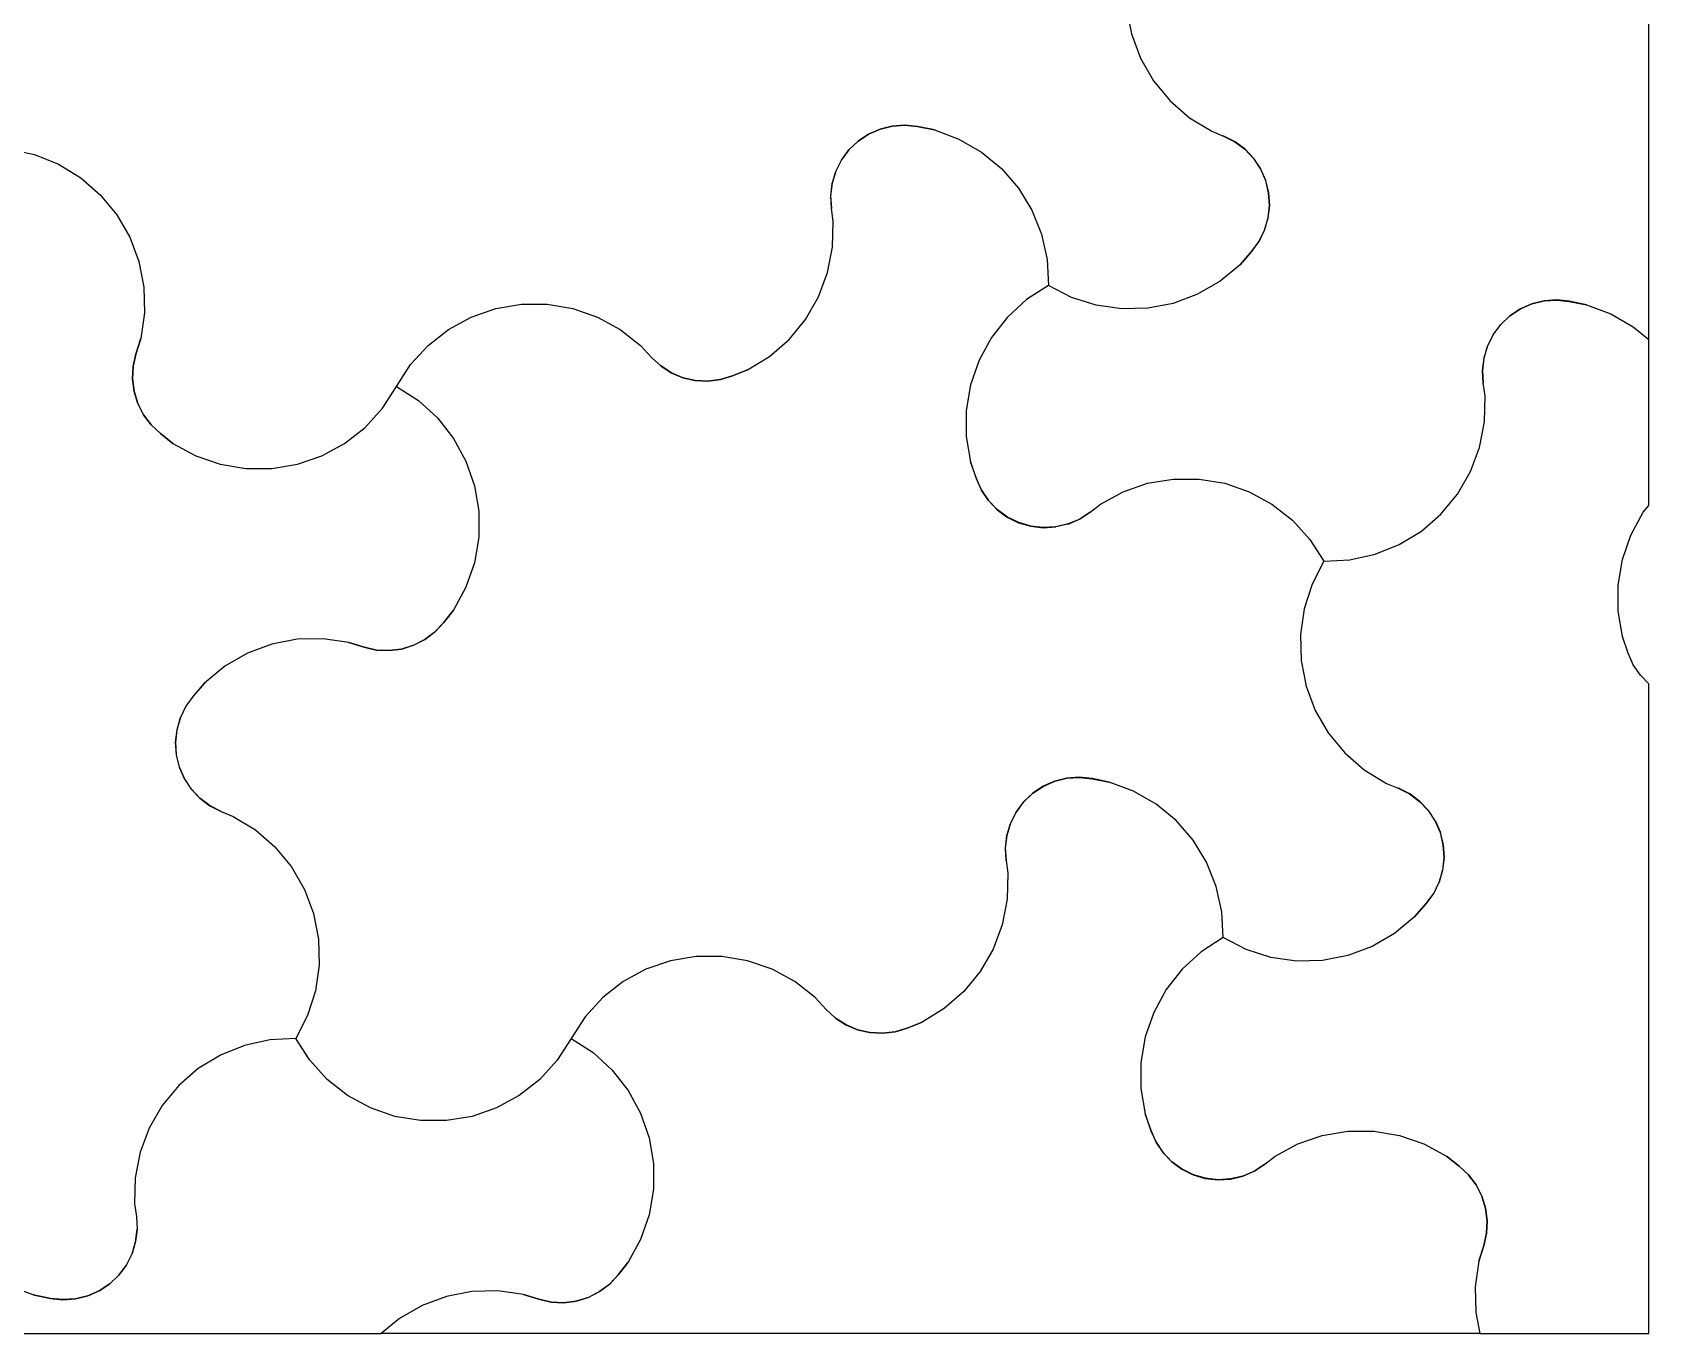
# Model space of a CAD drawing. Header units: millimetres. Extents: x 0 to 102, y 0 to 102.
# Drawn here: x 48.8 to 101.6, y 0 to 42.5 of the extents above; entities that cross this region are included whole.
import ezdxf

# ---------------------------------------------------------------- set-up
doc = ezdxf.new("R2010")
doc.units = ezdxf.units.MM
doc.layers.add('VISIBLE', color=7, linetype='CONTINUOUS')

msp = doc.modelspace()

# ---------------------------------------------------------------- linework, layer by layer
at = {"layer": 'VISIBLE'}
for p, q in [((101.6, 32.466343), (101.6, 60.257318)), ((84.543687, 43.27431), (84.704522, 42.442653)), ((84.704522, 42.442653), (85.000793, 41.649089)), ((85.000793, 41.649089), (85.424326, 40.915508)), ((85.424326, 40.915508), (85.963438, 40.262147)), ((85.963438, 40.262147), (86.603256, 39.707032)), ((86.603256, 39.707032), (87.326131, 39.265474)), ((76.113642, 39.171189), (75.771148, 38.943051)), ((75.771715, 38.939069), (76.114209, 39.167207)), ((76.490301, 39.336953), (76.113642, 39.171189)), ((76.114209, 39.167207), (76.490868, 39.33297)), ((76.889875, 39.435391), (76.490301, 39.336953)), ((76.490868, 39.33297), (76.890442, 39.431409)), ((77.30043, 39.463565), (76.889875, 39.435391)), ((76.890442, 39.431409), (77.300997, 39.459583)), ((77.709705, 39.420633), (77.30043, 39.463565)), ((77.300997, 39.459583), (77.710272, 39.416651)), ((78.275065, 39.307425), (77.709705, 39.420633)), ((77.710272, 39.416651), (78.275065, 39.307425)), ((78.275065, 39.307425), (79.06863, 39.011154)), ((87.326131, 39.265474), (87.715969, 39.108834)), ((87.715969, 39.108834), (88.083131, 38.922982)), ((87.719701, 39.107334), (87.715969, 39.108833)), ((88.086864, 38.921482), (87.719701, 39.107334)), ((48.043143, 38.684463), (48.870565, 38.503096)), ((75.473047, 38.659352), (75.228241, 38.328565)), ((75.228809, 38.324583), (75.473614, 38.65537)), ((75.771148, 38.943051), (75.473047, 38.659352)), ((75.473614, 38.65537), (75.771715, 38.939069)), ((79.06863, 39.011154), (79.802211, 38.587621)), ((79.802211, 38.587621), (80.455571, 38.048509)), ((88.083131, 38.922982), (88.412813, 38.676691)), ((88.416545, 38.675191), (88.086864, 38.921482)), ((88.412813, 38.676691), (88.695168, 38.377316)), ((88.416545, 38.675191), (88.6989, 38.375816)), ((48.870565, 38.503096), (49.656555, 38.187277)), ((49.656555, 38.187277), (50.379429, 37.745719)), ((75.228241, 38.328565), (75.044044, 37.96057)), ((75.044611, 37.956588), (75.228809, 38.324583)), ((80.455571, 38.048509), (81.010687, 37.408691)), ((88.695168, 38.377316), (88.921762, 38.033798)), ((88.925494, 38.032298), (88.6989, 38.375816)), ((88.921762, 38.033798), (89.085829, 37.656397)), ((89.089561, 37.654897), (88.925494, 38.032298)), ((50.379429, 37.745719), (51.019248, 37.190603)), ((74.925955, 37.566356), (74.877501, 37.157698)), ((74.878068, 37.153716), (74.926522, 37.562374)), ((75.044044, 37.96057), (74.925955, 37.566356)), ((74.926522, 37.562374), (75.044611, 37.956588)), ((89.085829, 37.656397), (89.182469, 37.256385)), ((89.186201, 37.254885), (89.089561, 37.654897)), ((51.019248, 37.190603), (51.55836, 36.537243)), ((74.877501, 37.157698), (74.90013, 36.7468)), ((74.900697, 36.742818), (74.878068, 37.153716)), ((81.010687, 37.408691), (81.452244, 36.685816)), ((89.182469, 37.256385), (89.208795, 36.845707)), ((89.212527, 36.844207), (89.186201, 37.254885)), ((51.55836, 36.537243), (51.981893, 35.803662)), ((74.90013, 36.7468), (74.900697, 36.742818)), ((74.959961, 36.326888), (74.900697, 36.742818)), ((81.452244, 36.685816), (81.768063, 35.899826)), ((89.164021, 36.436629), (89.049485, 36.041368)), ((89.053217, 36.039869), (89.167754, 36.435129)), ((89.208795, 36.845707), (89.164021, 36.436629)), ((89.167754, 36.435129), (89.212527, 36.844207)), ((74.938999, 35.480082), (74.959961, 36.326888)), ((89.049485, 36.041368), (88.868607, 35.67173)), ((88.872339, 35.67023), (89.053217, 36.039869)), ((51.981893, 35.803662), (52.278164, 35.010098)), ((74.778164, 34.648425), (74.938999, 35.480082)), ((81.768063, 35.899826), (81.94943, 35.072404)), ((88.868607, 35.67173), (88.626788, 35.338754)), ((88.630521, 35.337254), (88.872339, 35.67023)), ((52.278164, 35.010098), (52.438999, 34.178441)), ((81.94943, 35.072404), (81.991343, 34.226375)), ((88.2498, 34.904242), (87.596439, 34.36513)), ((88.626788, 35.338754), (88.2498, 34.904242)), ((88.2498, 34.904242), (88.630521, 35.337254)), ((74.481893, 33.85486), (74.778164, 34.648425)), ((87.596439, 34.36513), (86.862858, 33.941597)), ((52.438999, 34.178441), (52.459961, 33.331634)), ((74.05836, 33.121279), (74.481893, 33.85486)), ((81.991343, 34.226375), (81.279617, 33.767064)), ((82.744982, 33.839659), (81.991343, 34.226375)), ((83.552234, 33.583016), (82.744982, 33.839659)), ((86.862858, 33.941597), (86.069294, 33.645326)), ((52.459961, 33.331634), (52.340474, 32.493038)), ((63.137545, 33.197784), (63.938199, 33.474326)), ((63.938199, 33.474326), (64.773581, 33.61453)), ((64.773581, 33.61453), (65.620647, 33.61453)), ((65.620647, 33.61453), (66.45603, 33.474326)), ((66.45603, 33.474326), (67.256684, 33.197784)), ((81.279617, 33.767064), (80.653732, 33.196284)), ((84.39083, 33.463528), (83.552234, 33.583016)), ((85.237637, 33.484491), (84.39083, 33.463528)), ((86.069294, 33.645326), (85.237637, 33.484491)), ((97.407871, 33.465417), (97.065376, 33.237279)), ((97.065944, 33.233297), (97.408438, 33.461435)), ((97.78453, 33.631181), (97.407871, 33.465417)), ((97.408438, 33.461435), (97.785097, 33.627199)), ((98.184103, 33.72962), (97.78453, 33.631181)), ((97.785097, 33.627199), (98.184671, 33.725638)), ((98.594659, 33.757794), (98.184103, 33.72962)), ((98.184671, 33.725638), (98.595226, 33.753812)), ((99.003934, 33.714861), (98.594659, 33.757794)), ((98.595226, 33.753812), (99.004501, 33.710879)), ((99.569294, 33.601653), (99.003934, 33.714861)), ((99.004501, 33.710879), (99.569294, 33.601653)), ((99.569294, 33.601653), (100.362858, 33.305383)), ((100.362858, 33.305383), (101.096439, 32.88185)), ((61.727206, 32.269758), (62.393708, 32.792535)), ((62.393708, 32.792535), (63.137545, 33.197784)), ((67.256684, 33.197784), (68.000521, 32.792535)), ((68.000521, 32.792535), (68.667023, 32.269758)), ((73.519248, 32.467919), (74.05836, 33.121279)), ((80.653732, 33.196284), (80.130954, 32.529782)), ((96.52247, 32.622794), (96.767275, 32.953581)), ((96.523037, 32.618812), (96.767842, 32.949598)), ((97.065376, 33.237279), (96.767275, 32.953581)), ((96.767842, 32.949598), (97.065944, 33.233297)), ((101.096439, 32.88185), (101.6, 32.466343)), ((52.180309, 31.989252), (52.340474, 32.493038)), ((52.340474, 32.493038), (52.180655, 31.991089)), ((61.156426, 31.643873), (61.727206, 32.269758)), ((68.667023, 32.269758), (69.021814, 31.880376)), ((69.023232, 31.879158), (68.667023, 32.269758)), ((72.879429, 31.912803), (73.519248, 32.467919)), ((80.130954, 32.529782), (79.725705, 31.785945)), ((96.338272, 32.254799), (96.220183, 31.860585)), ((96.22075, 31.856603), (96.33884, 32.250816)), ((96.52247, 32.622794), (96.338272, 32.254799)), ((96.33884, 32.250816), (96.523037, 32.618812)), ((101.6, 27.046889), (101.6, 32.466343)), ((52.089879, 31.587008), (52.180309, 31.989252)), ((52.180655, 31.991089), (52.090224, 31.588845)), ((69.021814, 31.880376), (69.324952, 31.600939)), ((69.32637, 31.599722), (69.023232, 31.879158)), ((72.156555, 31.471245), (72.879429, 31.912803)), ((79.725705, 31.785945), (79.449164, 30.985291)), ((96.220183, 31.860585), (96.17173, 31.451927)), ((96.172297, 31.447944), (96.22075, 31.856603)), ((52.070186, 31.175195), (52.089879, 31.587008)), ((52.12182, 30.766158), (52.070186, 31.175195)), ((52.090224, 31.588845), (52.070531, 31.177033)), ((52.070531, 31.177033), (52.122165, 30.767995)), ((60.697114, 30.932147), (61.156426, 31.643873)), ((69.324952, 31.600939), (69.671745, 31.377978)), ((69.673164, 31.37676), (69.32637, 31.599722)), ((69.671745, 31.377978), (70.051799, 31.218176)), ((70.053218, 31.216959), (69.673164, 31.37676)), ((70.051799, 31.218176), (70.45372, 31.126324)), ((70.455139, 31.125106), (70.053218, 31.216959)), ((70.865461, 31.105175), (71.274678, 31.155363)), ((71.276097, 31.154145), (70.86688, 31.103957)), ((71.274678, 31.155363), (71.669105, 31.275383)), ((71.670524, 31.274166), (71.276097, 31.154145)), ((71.669105, 31.275383), (72.156555, 31.471245)), ((72.156555, 31.471245), (71.670524, 31.274166)), ((96.17173, 31.451927), (96.194359, 31.041028)), ((96.194926, 31.037046), (96.172297, 31.447944)), ((52.243235, 30.372158), (52.12182, 30.766158)), ((52.122165, 30.767995), (52.24358, 30.373995)), ((60.237803, 30.220421), (60.697114, 30.932147)), ((60.697114, 30.932147), (61.40884, 30.472835)), ((70.45372, 31.126324), (70.865461, 31.105175)), ((70.86688, 31.103957), (70.455139, 31.125106)), ((79.449164, 30.985291), (79.30896, 30.149909)), ((96.194359, 31.041028), (96.194926, 31.037046)), ((96.25419, 30.621117), (96.194926, 31.037046)), ((52.430789, 30.005006), (52.243235, 30.372158)), ((52.24358, 30.373995), (52.431134, 30.006843)), ((59.667023, 29.594536), (60.237803, 30.220421)), ((61.40884, 30.472835), (62.034725, 29.902055)), ((79.30896, 30.149909), (79.30896, 29.302842)), ((96.233227, 29.77431), (96.25419, 30.621117)), ((52.678862, 29.675707), (52.430789, 30.005006)), ((52.431134, 30.006843), (52.679207, 29.677544)), ((52.980016, 29.394134), (52.678862, 29.675707)), ((52.679207, 29.677544), (52.980361, 29.395971)), ((59.000521, 29.071758), (59.667023, 29.594536)), ((62.034725, 29.902055), (62.557503, 29.235554)), ((96.072392, 28.942653), (96.233227, 29.77431)), ((53.393708, 29.071758), (52.980016, 29.394134)), ((52.980361, 29.395971), (53.393708, 29.071758)), ((53.393708, 29.071758), (54.137545, 28.666509)), ((58.256684, 28.666509), (59.000521, 29.071758)), ((62.557503, 29.235554), (62.962752, 28.491716)), ((79.30896, 29.302842), (79.449164, 28.46746)), ((54.137545, 28.666509), (54.938199, 28.389968)), ((57.45603, 28.389968), (58.256684, 28.666509)), ((95.776122, 28.149089), (96.072392, 28.942653)), ((54.938199, 28.389968), (55.773581, 28.249764)), ((55.773581, 28.249764), (56.620647, 28.249764)), ((56.620647, 28.249764), (57.45603, 28.389968)), ((62.962752, 28.491716), (63.239293, 27.691062)), ((79.449164, 28.46746), (79.633803, 27.92124)), ((79.636968, 27.923722), (79.449164, 28.46746)), ((95.352588, 27.415508), (95.776122, 28.149089)), ((63.239293, 27.691062), (63.379498, 26.85568)), ((79.633803, 27.92124), (79.80126, 27.545331)), ((79.804425, 27.547813), (79.636968, 27.923722)), ((79.80126, 27.545331), (80.030937, 27.203866)), ((80.034102, 27.206349), (79.804425, 27.547813)), ((83.687936, 27.086764), (84.431774, 27.492013)), ((84.431774, 27.492013), (85.232427, 27.768554)), ((85.232427, 27.768554), (86.06781, 27.908759)), ((86.06781, 27.908759), (86.914876, 27.908759)), ((86.914876, 27.908759), (87.750259, 27.768554)), ((87.750259, 27.768554), (88.550912, 27.492013)), ((88.550912, 27.492013), (89.29475, 27.086764)), ((80.030937, 27.203866), (80.315974, 26.907045)), ((80.319139, 26.909527), (80.034102, 27.206349)), ((83.354198, 26.824993), (83.687936, 27.086764)), ((89.29475, 27.086764), (89.961252, 26.563986)), ((94.813477, 26.762147), (95.352588, 27.415508)), ((101.425183, 26.824011), (101.6, 27.046889)), ((63.379498, 26.85568), (63.379498, 26.008614)), ((80.315974, 26.907045), (80.647859, 26.663731)), ((80.651024, 26.666213), (80.319139, 26.909527)), ((80.647859, 26.663731), (81.01668, 26.481191)), ((81.019845, 26.483673), (80.651024, 26.666213)), ((81.01668, 26.481191), (81.411421, 26.364877)), ((81.414586, 26.367359), (81.019845, 26.483673)), ((82.631529, 26.437579), (82.231085, 26.342741)), ((82.634694, 26.440062), (82.23425, 26.345223)), ((82.631529, 26.437579), (83.009664, 26.599946)), ((83.012829, 26.602429), (82.634694, 26.440062)), ((83.009664, 26.599946), (83.354198, 26.824993)), ((83.357363, 26.827475), (83.012829, 26.602429)), ((89.961252, 26.563986), (90.532031, 25.938101)), ((94.173658, 26.207032), (94.813477, 26.762147)), ((101.019934, 26.080173), (101.425183, 26.824011)), ((63.379498, 26.008614), (63.239293, 25.173231)), ((81.411421, 26.364877), (81.820293, 26.318263)), ((81.823458, 26.320745), (81.414586, 26.367359)), ((81.820293, 26.318263), (82.231085, 26.342741)), ((82.23425, 26.345223), (81.823458, 26.320745)), ((90.532031, 25.938101), (90.991343, 25.226375)), ((93.450783, 25.765474), (94.173658, 26.207032)), ((100.743393, 25.27952), (101.019934, 26.080173)), ((91.837372, 25.268288), (92.664794, 25.449655)), ((92.664794, 25.449655), (93.450783, 25.765474)), ((63.239293, 25.173231), (62.962752, 24.372578)), ((90.991343, 25.226375), (90.604626, 24.472737)), ((90.991343, 25.226375), (91.837372, 25.268288)), ((100.603188, 24.444137), (100.743393, 25.27952)), ((62.962752, 24.372578), (62.557503, 23.62874)), ((90.604626, 24.472737), (90.347984, 23.665485)), ((100.603188, 23.597071), (100.603188, 24.444137)), ((62.23329, 23.215394), (62.557503, 23.62874)), ((62.557503, 23.62874), (62.235128, 23.215049)), ((90.347984, 23.665485), (90.228496, 22.826888)), ((100.743393, 22.761688), (100.603188, 23.597071)), ((61.622418, 22.666167), (61.951717, 22.914239)), ((61.953554, 22.913894), (61.624256, 22.665822)), ((61.951717, 22.914239), (62.23329, 23.215394)), ((62.235128, 23.215049), (61.953554, 22.913894)), ((90.228496, 22.826888), (90.249459, 21.980082)), ((100.931197, 22.217951), (100.743393, 22.761688)), ((55.825599, 22.216925), (55.092018, 21.793392)), ((56.619163, 22.513196), (55.825599, 22.216925)), ((57.45082, 22.674031), (56.619163, 22.513196)), ((58.297627, 22.694994), (57.45082, 22.674031)), ((59.136224, 22.575506), (58.297627, 22.694994)), ((59.64001, 22.415342), (59.136224, 22.575506)), ((59.136224, 22.575506), (59.638172, 22.415687)), ((59.638172, 22.415687), (60.040416, 22.325257)), ((60.042253, 22.324911), (59.64001, 22.415342)), ((60.040416, 22.325257), (60.452229, 22.305563)), ((60.454066, 22.305218), (60.042253, 22.324911)), ((60.452229, 22.305563), (60.861266, 22.357198)), ((60.863103, 22.356853), (60.454066, 22.305218)), ((60.861266, 22.357198), (61.255266, 22.478612)), ((61.257103, 22.478267), (60.863103, 22.356853)), ((61.255266, 22.478612), (61.622418, 22.666167)), ((61.624256, 22.665822), (61.257103, 22.478267)), ((101.098654, 21.842042), (100.931197, 22.217951)), ((55.092018, 21.793392), (54.438658, 21.25428)), ((90.249459, 21.980082), (90.410294, 21.148425)), ((101.328331, 21.500577), (101.098654, 21.842042)), ((54.438658, 21.25428), (54.057937, 20.821268)), ((54.061669, 20.819769), (54.438658, 21.25428)), ((90.410294, 21.148425), (90.706564, 20.35486)), ((101.6, 21.217676), (101.328331, 21.500577)), ((101.6, 0), (101.6, 21.217676)), ((54.057937, 20.821268), (53.816118, 20.488292)), ((53.819851, 20.486792), (54.061669, 20.819769)), ((53.63524, 20.118654), (53.520704, 19.723393)), ((53.524436, 19.721893), (53.638972, 20.117154)), ((53.816118, 20.488292), (53.63524, 20.118654)), ((53.638972, 20.117154), (53.819851, 20.486792)), ((90.706564, 20.35486), (91.130097, 19.621279)), ((53.520704, 19.723393), (53.47593, 19.314315)), ((53.479662, 19.312815), (53.524436, 19.721893)), ((91.130097, 19.621279), (91.669209, 18.967919)), ((53.47593, 19.314315), (53.502256, 18.903638)), ((53.505988, 18.902138), (53.479662, 19.312815)), ((53.502256, 18.903638), (53.598896, 18.503625)), ((53.602628, 18.502125), (53.505988, 18.902138)), ((53.598896, 18.503625), (53.762963, 18.126224)), ((53.766695, 18.124724), (53.602628, 18.502125)), ((91.669209, 18.967919), (92.309028, 18.412803)), ((53.762963, 18.126224), (53.989557, 17.782706)), ((53.99329, 17.781207), (53.766695, 18.124724)), ((82.196072, 18.042724), (81.819414, 17.87696)), ((81.819981, 17.872978), (82.196639, 18.038742)), ((82.595646, 18.141163), (82.196072, 18.042724)), ((82.196639, 18.038742), (82.596213, 18.137181)), ((83.006201, 18.169337), (82.595646, 18.141163)), ((82.596213, 18.137181), (83.006769, 18.165354)), ((83.415477, 18.126404), (83.006201, 18.169337)), ((83.006769, 18.165354), (83.416044, 18.122422)), ((83.980837, 18.013196), (83.415477, 18.126404)), ((83.416044, 18.122422), (83.980837, 18.013196)), ((84.774401, 17.716925), (83.980837, 18.013196)), ((92.309028, 18.412803), (93.031903, 17.971245)), ((93.031903, 17.971245), (93.42174, 17.814605)), ((53.989557, 17.782706), (54.271912, 17.483332)), ((54.275644, 17.481832), (53.99329, 17.781207)), ((54.271912, 17.483332), (54.601594, 17.23704)), ((54.605326, 17.23554), (54.275644, 17.481832)), ((81.476919, 17.648822), (81.178818, 17.365123)), ((81.179385, 17.361141), (81.477486, 17.64484)), ((81.819414, 17.87696), (81.476919, 17.648822)), ((81.477486, 17.64484), (81.819981, 17.872978)), ((85.507982, 17.293392), (84.774401, 17.716925)), ((93.42174, 17.814605), (93.788903, 17.628753)), ((93.425472, 17.813105), (93.42174, 17.814605)), ((93.792635, 17.627253), (93.425472, 17.813105)), ((93.788903, 17.628753), (94.118585, 17.382462)), ((94.122317, 17.380962), (93.792635, 17.627253)), ((54.601594, 17.23704), (54.968756, 17.051189)), ((54.972489, 17.049689), (54.605326, 17.23554)), ((54.968756, 17.051189), (55.362326, 16.893048)), ((80.934013, 17.034337), (80.749815, 16.666341)), ((80.750382, 16.662359), (80.93458, 17.030355)), ((81.178818, 17.365123), (80.934013, 17.034337)), ((80.93458, 17.030355), (81.179385, 17.361141)), ((86.161342, 16.75428), (85.507982, 17.293392)), ((94.118585, 17.382462), (94.400939, 17.083087)), ((94.404671, 17.081587), (94.122317, 17.380962)), ((94.400939, 17.083087), (94.627533, 16.73957)), ((94.631266, 16.73807), (94.404671, 17.081587)), ((55.362326, 16.893048), (56.085201, 16.451491)), ((56.085201, 16.451491), (56.725019, 15.896375)), ((80.749815, 16.666341), (80.631726, 16.272128)), ((80.632293, 16.268146), (80.750382, 16.662359)), ((86.716458, 16.114462), (86.161342, 16.75428)), ((94.627533, 16.73957), (94.791601, 16.362169)), ((94.631266, 16.73807), (94.795333, 16.360669)), ((56.725019, 15.896375), (57.264131, 15.243015)), ((80.631726, 16.272128), (80.583272, 15.863469)), ((80.583272, 15.863469), (80.605901, 15.452571)), ((80.58384, 15.859487), (80.632293, 16.268146)), ((80.606469, 15.448589), (80.58384, 15.859487)), ((87.158016, 15.391587), (86.716458, 16.114462)), ((94.791601, 16.362169), (94.88824, 15.962156)), ((94.891973, 15.960656), (94.795333, 16.360669)), ((94.88824, 15.962156), (94.914566, 15.551478)), ((94.918299, 15.549978), (94.891973, 15.960656)), ((80.605901, 15.452571), (80.665733, 15.03266)), ((87.473834, 14.605597), (87.158016, 15.391587)), ((94.914566, 15.551478), (94.869793, 15.1424)), ((94.873525, 15.1409), (94.918299, 15.549978)), ((57.264131, 15.243015), (57.687664, 14.509434)), ((80.665733, 15.03266), (80.64477, 14.185853)), ((94.869793, 15.1424), (94.755256, 14.74714)), ((94.758989, 14.74564), (94.873525, 15.1409)), ((57.687664, 14.509434), (57.983935, 13.715869)), ((87.655202, 13.778176), (87.473834, 14.605597)), ((94.574378, 14.377502), (94.33256, 14.044525)), ((94.336292, 14.043025), (94.57811, 14.376002)), ((94.755256, 14.74714), (94.574378, 14.377502)), ((94.57811, 14.376002), (94.758989, 14.74564)), ((80.64477, 14.185853), (80.483935, 13.354196)), ((87.697114, 12.932147), (87.655202, 13.778176)), ((94.33256, 14.044525), (93.955571, 13.610013)), ((93.955571, 13.610013), (94.336292, 14.043025)), ((57.983935, 13.715869), (58.14477, 12.884212)), ((80.483935, 13.354196), (80.187664, 12.560631)), ((93.955571, 13.610013), (93.302211, 13.070901)), ((58.14477, 12.884212), (58.165733, 12.037405)), ((87.697114, 12.932147), (86.985388, 12.472835)), ((88.450753, 12.54543), (87.697114, 12.932147)), ((93.302211, 13.070901), (92.56863, 12.647368)), ((69.64397, 12.180097), (68.843316, 11.903556)), ((70.479353, 12.320301), (69.64397, 12.180097)), ((71.326419, 12.320301), (70.479353, 12.320301)), ((72.161801, 12.180097), (71.326419, 12.320301)), ((72.962455, 11.903556), (72.161801, 12.180097)), ((80.187664, 12.560631), (79.764131, 11.82705)), ((86.985388, 12.472835), (86.359504, 11.902055)), ((89.258005, 12.288788), (88.450753, 12.54543)), ((90.096601, 12.1693), (89.258005, 12.288788)), ((90.943408, 12.190262), (90.096601, 12.1693)), ((91.775065, 12.351098), (90.943408, 12.190262)), ((92.56863, 12.647368), (91.775065, 12.351098)), ((58.165733, 12.037405), (58.046245, 11.198809)), ((68.843316, 11.903556), (68.099479, 11.498307)), ((73.706292, 11.498307), (72.962455, 11.903556)), ((79.764131, 11.82705), (79.225019, 11.17369)), ((86.359504, 11.902055), (85.836726, 11.235554)), ((58.046245, 11.198809), (57.789603, 10.391557)), ((68.099479, 11.498307), (67.432977, 10.975529)), ((74.372794, 10.975529), (73.706292, 11.498307)), ((79.225019, 11.17369), (78.585201, 10.618574)), ((85.836726, 11.235554), (85.431477, 10.491716)), ((67.432977, 10.975529), (66.862197, 10.349644)), ((74.729004, 10.58493), (74.372794, 10.975529)), ((74.372794, 10.975529), (74.727585, 10.586147)), ((74.727585, 10.586147), (75.030723, 10.30671)), ((75.032142, 10.305493), (74.729004, 10.58493)), ((78.585201, 10.618574), (77.862326, 10.177017)), ((57.789603, 10.391557), (57.402886, 9.637918)), ((66.862197, 10.349644), (66.402886, 9.637918)), ((75.030723, 10.30671), (75.377517, 10.083749)), ((75.378935, 10.082532), (75.032142, 10.305493)), ((75.377517, 10.083749), (75.75757, 9.923947)), ((75.758989, 9.92273), (75.378935, 10.082532)), ((77.374877, 9.981155), (77.862326, 10.177017)), ((77.862326, 10.177017), (77.376295, 9.979937)), ((85.431477, 10.491716), (85.154935, 9.691062)), ((56.556857, 9.596006), (55.729435, 9.414638)), ((57.402886, 9.637918), (56.556857, 9.596006)), ((57.862197, 8.926192), (57.402886, 9.637918)), ((66.402886, 9.637918), (65.943574, 8.926192)), ((66.402886, 9.637918), (67.114612, 9.178606)), ((75.75757, 9.923947), (76.159492, 9.832095)), ((76.16091, 9.830878), (75.758989, 9.92273)), ((76.159492, 9.832095), (76.571232, 9.810946)), ((76.572651, 9.809729), (76.16091, 9.830878)), ((76.571232, 9.810946), (76.98045, 9.861134)), ((76.981868, 9.859917), (76.572651, 9.809729)), ((76.98045, 9.861134), (77.374877, 9.981155)), ((77.376295, 9.979937), (76.981868, 9.859917)), ((85.154935, 9.691062), (85.014731, 8.85568)), ((54.943445, 9.09882), (54.220571, 8.657262)), ((55.729435, 9.414638), (54.943445, 9.09882)), ((67.114612, 9.178606), (67.740496, 8.607827)), ((54.220571, 8.657262), (53.580752, 8.102146)), ((58.432977, 8.300307), (57.862197, 8.926192)), ((65.943574, 8.926192), (65.372794, 8.300307)), ((67.740496, 8.607827), (68.263274, 7.941325)), ((85.014731, 8.85568), (85.014731, 8.008614)), ((53.580752, 8.102146), (53.04164, 7.448786)), ((59.099479, 7.77753), (58.432977, 8.300307)), ((65.372794, 8.300307), (64.706292, 7.77753)), ((68.263274, 7.941325), (68.668523, 7.197487)), ((85.014731, 8.008614), (85.154935, 7.173231)), ((53.04164, 7.448786), (52.618107, 6.715205)), ((59.843316, 7.372281), (59.099479, 7.77753)), ((64.706292, 7.77753), (63.962455, 7.372281)), ((60.64397, 7.095739), (59.843316, 7.372281)), ((61.479353, 6.955535), (60.64397, 7.095739)), ((62.326419, 6.955535), (61.479353, 6.955535)), ((63.161801, 7.095739), (62.326419, 6.955535)), ((63.962455, 7.372281), (63.161801, 7.095739)), ((68.668523, 7.197487), (68.945065, 6.396834)), ((85.154935, 7.173231), (85.339574, 6.627011)), ((85.342739, 6.629493), (85.154935, 7.173231)), ((52.618107, 6.715205), (52.321836, 5.92164)), ((68.945065, 6.396834), (69.085269, 5.561451)), ((85.339574, 6.627011), (85.507031, 6.251102)), ((85.510196, 6.253584), (85.342739, 6.629493)), ((90.137545, 6.197784), (90.938199, 6.474326)), ((90.938199, 6.474326), (91.773581, 6.61453)), ((91.773581, 6.61453), (92.620647, 6.61453)), ((92.620647, 6.61453), (93.45603, 6.474326)), ((93.45603, 6.474326), (94.256684, 6.197784)), ((52.321836, 5.92164), (52.161001, 5.089983)), ((85.507031, 6.251102), (85.736708, 5.909638)), ((85.739873, 5.91212), (85.510196, 6.253584)), ((85.736708, 5.909638), (86.021746, 5.612816)), ((86.024911, 5.615298), (85.739873, 5.91212)), ((89.393708, 5.792535), (90.137545, 6.197784)), ((94.256684, 6.197784), (95.000521, 5.792535)), ((69.085269, 5.561451), (69.085269, 4.714385)), ((86.021746, 5.612816), (86.353631, 5.369502)), ((86.356796, 5.371984), (86.024911, 5.615298)), ((86.353631, 5.369502), (86.722451, 5.186962)), ((86.725616, 5.189444), (86.356796, 5.371984)), ((88.3373, 5.143351), (88.715435, 5.305718)), ((88.718601, 5.3082), (88.340465, 5.145833)), ((88.715435, 5.305718), (89.059969, 5.530764)), ((89.063134, 5.533246), (88.718601, 5.3082)), ((89.059969, 5.530764), (89.393708, 5.792535)), ((95.000521, 5.792535), (95.414212, 5.47016)), ((95.413867, 5.468323), (95.000521, 5.792535)), ((95.715022, 5.186749), (95.413867, 5.468323)), ((95.414212, 5.47016), (95.715367, 5.188587)), ((52.161001, 5.089983), (52.140039, 4.243177)), ((86.722451, 5.186962), (87.117192, 5.070648)), ((87.120357, 5.073131), (86.725616, 5.189444)), ((87.117192, 5.070648), (87.526064, 5.024034)), ((87.52923, 5.026516), (87.120357, 5.073131)), ((87.526064, 5.024034), (87.936857, 5.048512)), ((87.940022, 5.050994), (87.52923, 5.026516)), ((87.936857, 5.048512), (88.3373, 5.143351)), ((88.340465, 5.145833), (87.940022, 5.050994)), ((95.963094, 4.857451), (95.715022, 5.186749)), ((95.715367, 5.188587), (95.963439, 4.859288)), ((96.150649, 4.490298), (95.963094, 4.857451)), ((95.963439, 4.859288), (96.150994, 4.492136)), ((52.140039, 4.243177), (52.199303, 3.827247)), ((69.085269, 4.714385), (68.945065, 3.879003)), ((96.272063, 4.096298), (96.150649, 4.490298)), ((96.150994, 4.492136), (96.272408, 4.098136)), ((52.199303, 3.827247), (52.221932, 3.416349)), ((52.19987, 3.823265), (52.199303, 3.827247)), ((52.19987, 3.823265), (52.222499, 3.412367)), ((68.945065, 3.879003), (68.668523, 3.078349)), ((96.323698, 3.687261), (96.272063, 4.096298)), ((96.272408, 4.098136), (96.324043, 3.689098)), ((52.221932, 3.416349), (52.173478, 3.007691)), ((52.174045, 3.003709), (52.222499, 3.412367)), ((96.213574, 2.873205), (96.304005, 3.275448)), ((96.30435, 3.277286), (96.213919, 2.875042)), ((96.304005, 3.275448), (96.323698, 3.687261)), ((96.324043, 3.689098), (96.30435, 3.277286)), ((52.173478, 3.007691), (52.055389, 2.613477)), ((52.055956, 2.609495), (52.174045, 3.003709)), ((68.668523, 3.078349), (68.263274, 2.334511)), ((96.213919, 2.875042), (96.053755, 2.371256)), ((96.053755, 2.371256), (96.213574, 2.873205)), ((51.871191, 2.245482), (51.626386, 1.914695)), ((51.626953, 1.910713), (51.871759, 2.2415)), ((52.055389, 2.613477), (51.871191, 2.245482)), ((51.871759, 2.2415), (52.055956, 2.609495)), ((67.939062, 1.921165), (68.263274, 2.334511)), ((68.263274, 2.334511), (67.940899, 1.92082)), ((96.053755, 2.371256), (95.934267, 1.53266)), ((51.328285, 1.630996), (50.985791, 1.402858)), ((50.986358, 1.398876), (51.328852, 1.627014)), ((51.626386, 1.914695), (51.328285, 1.630996)), ((51.328852, 1.627014), (51.626953, 1.910713)), ((67.32819, 1.371938), (67.657488, 1.620011)), ((67.659325, 1.619666), (67.330027, 1.371593)), ((67.657488, 1.620011), (67.939062, 1.921165)), ((67.940899, 1.92082), (67.659325, 1.619666)), ((48.824935, 1.26264), (48.03137, 1.558911)), ((49.389728, 1.153414), (48.824935, 1.26264)), ((48.824935, 1.26264), (49.390295, 1.149432)), ((49.799003, 1.110482), (49.389728, 1.153414)), ((49.390295, 1.149432), (49.79957, 1.1065)), ((50.209558, 1.138656), (49.799003, 1.110482)), ((49.79957, 1.1065), (50.210125, 1.134674)), ((50.609132, 1.237095), (50.209558, 1.138656)), ((50.210125, 1.134674), (50.609699, 1.233112)), ((50.985791, 1.402858), (50.609132, 1.237095)), ((50.609699, 1.233112), (50.986358, 1.398876)), ((62.324935, 1.218967), (61.53137, 0.922697)), ((63.156592, 1.379803), (62.324935, 1.218967)), ((64.003399, 1.400765), (63.156592, 1.379803)), ((64.841995, 1.281277), (64.003399, 1.400765)), ((65.345781, 1.121113), (64.841995, 1.281277)), ((64.841995, 1.281277), (65.343944, 1.121458)), ((65.343944, 1.121458), (65.746187, 1.031028)), ((65.748024, 1.030683), (65.345781, 1.121113)), ((66.158, 1.011335), (66.567037, 1.062969)), ((66.568874, 1.062624), (66.159837, 1.01099)), ((66.567037, 1.062969), (66.961037, 1.184384)), ((66.962875, 1.184038), (66.568874, 1.062624)), ((66.961037, 1.184384), (67.32819, 1.371938)), ((67.330027, 1.371593), (66.962875, 1.184038)), ((95.934267, 1.53266), (95.95523, 0.685853)), ((61.53137, 0.922697), (60.797789, 0.499164)), ((65.746187, 1.031028), (66.158, 1.011335)), ((66.159837, 1.01099), (65.748024, 1.030683)), ((95.95523, 0.685853), (96.087868, 0)), ((41.390636, 0), (60.192843, 0)), ((60.797789, 0.499164), (60.192843, 0)), ((96.087868, 0), (60.192843, 0)), ((96.087868, 0), (101.6, 0))]:
    msp.add_line(p, q, dxfattribs=at)

doc.saveas('drawing.dxf')
